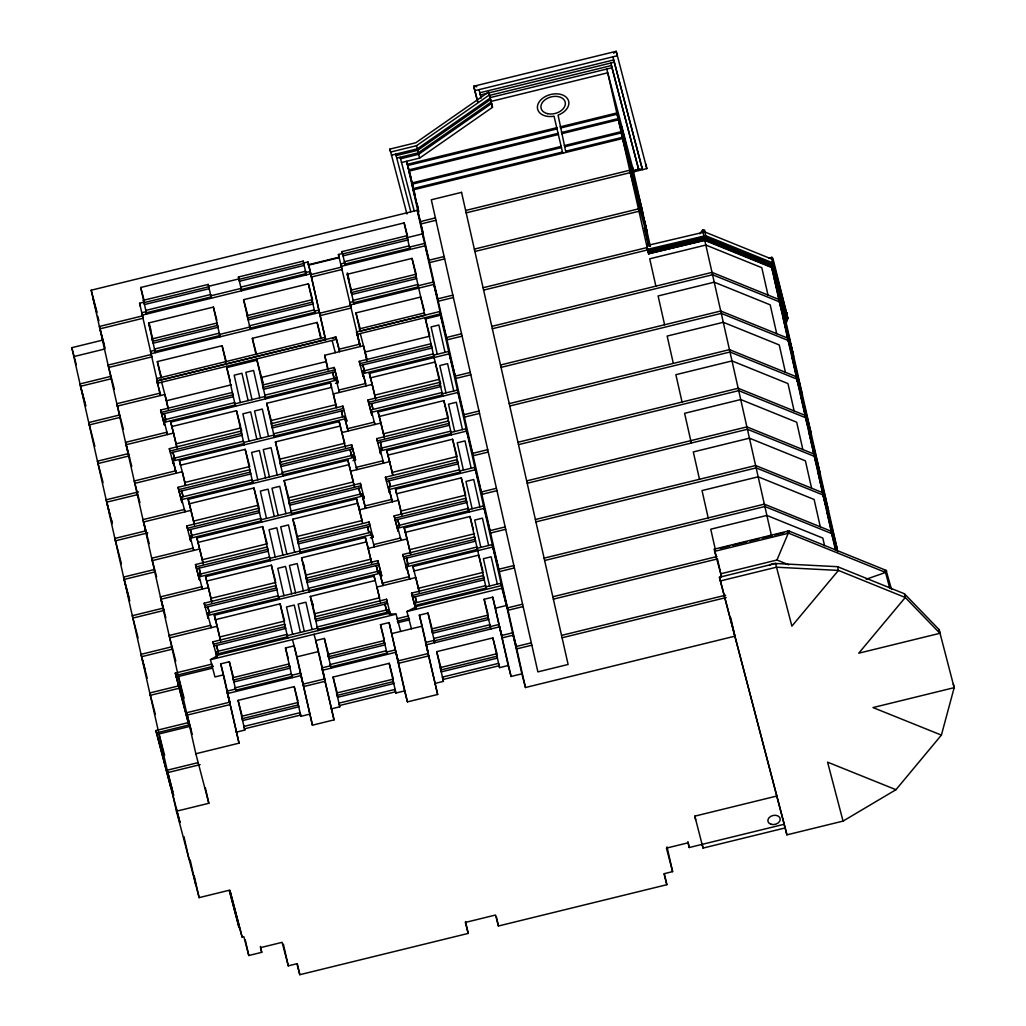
<?xml version="1.0" encoding="UTF-8"?>
<svg xmlns="http://www.w3.org/2000/svg" width="1026" height="1026" viewBox="0 0 1026 1026"><rect width="100%" height="100%" fill="white"/><g stroke="black" fill="none" stroke-linecap="round" stroke-linejoin="round"><path stroke-width="1.5" d="M768.769 258.193L771.847 257.308L772.488 262.759L773.591 263.9L787.865 318.265L787.455 319.779L786.365 319.342L771.744 263.644L704.888 236.57L647.752 250.293L648.342 252.717M889.645 587.885L885.592 572.444L788.648 533.187L714.596 551.347L720.816 573.778L776.951 560.016L789.161 531.109L886.105 570.366L891.543 589.488M866.188 579.241L885.592 572.444L886.105 570.366M786.147 320.599L786.48 322.087L771.667 267.504L704.811 240.43L648.547 253.73L705.183 239.994L772.322 267.35L771.667 267.504L835.485 550.205M535.931 521.888L756.162 467.894L823.019 494.968L837.28 549.333L785.608 320.381L786.698 320.817L786.57 318.586L787.865 318.265L772.95 258.449L771.847 257.308M786.48 322.087L771.706 265.58L704.849 238.507L648.214 252.242M941.393 735.103L872.998 707.568L954.18 687.664L939.072 629.579L904.432 593.772L837.575 566.698L775.566 563.479L719.431 577.253L786.916 834.856L843.051 821.095L895.967 789.699L941.393 735.103L954.18 687.664L953.346 683.944M699.809 233.813L702.63 229.952L704.606 230.055L705.632 235.685L704.144 237.468L702.63 229.952M885.592 572.444L886.682 570.956L884.45 570.943M771.001 264.528L772.488 262.759L705.632 235.685L647.509 249.344L646.675 245.637L704.785 231.966L771.642 259.039L772.758 260.181L773.591 263.9L772.296 264.221L772.629 265.708L786.904 320.061L785.608 320.381M771.667 267.504L771.706 265.58M613.663 53.224L616.203 51.3L646.829 168.597L633.17 171.945M488.671 91.981L415.812 142.742L389.906 149.091L390.573 152.066L416.492 145.705L489.338 94.943L488.671 91.981L492.48 107.32L419.621 158.081L401.487 162.531M391.406 155.195L417.313 148.847L490.159 98.086L490.492 99.56L417.646 150.322L396.049 155.619L395.715 154.131L410.772 211.689M396.716 158.132L418.3 152.836L491.159 102.074L491.492 103.562L418.634 154.323L400.499 158.773L400.166 157.286L414.324 211.42M191.182 730.602L187.117 715.122L230.299 704.541L223.591 674.826L214.96 676.942L210.433 659.705L218.705 654.947L387.11 613.651L396.113 614.176L400.64 631.426M411.439 628.771L406.912 611.534L417.338 606.238L501.547 585.602L440.513 315.2L425.392 318.906L442.834 396.164L442.514 394.907L371.694 412.272L371.155 409.9L441.975 392.535L442.296 393.779L457.416 390.085L464.419 417.12L479.54 413.414M333.065 338.311L335.9 337.003L339.644 351.61L335.9 337.003L156.798 380.915L160.543 395.51L158.722 387.43M440.423 313.533L439.641 311.571L356.522 331.949L360.267 346.544L338.439 254.512L342.556 253.473L342.068 251.601L406.835 235.724L407.335 237.596L422.443 233.89L423.276 237.032L417.236 210.279L91.199 290.217L177.857 674.12M474.705 90.698L617.216 55.763L616.203 51.3L473.704 86.235L477.552 101.51M614.215 62.176L480.348 94.995L479.847 92.763L613.715 59.944L642.186 168.751L632.542 171.111M489.107 95.521L611.419 65.536L638.582 169.316L633.401 170.585L606.738 69.037M490.146 97.611L611.919 67.767M491.133 101.382L607.725 72.795L648.676 254.204M556.977 127.647L407.36 164.327L412.888 185.552M560.132 126.878L616.806 112.975L641.75 208.201M407.63 165.519L557.246 128.84M560.401 128.058L617.075 114.168M558.259 133.29L408.643 169.97L414.979 194.286M561.414 132.521L618.075 118.631L643.02 213.844M408.912 171.162L558.529 134.483M561.671 133.713L618.345 119.811M561.209 146.372L411.593 183.051L416.043 200.006M564.364 145.589L621.025 131.7L645.713 225.733M411.862 184.231L561.479 147.552M564.633 146.782L621.294 132.893L646.983 231.376M562.479 152.015L412.862 188.694L418.929 211.818M565.634 151.245L622.295 137.343M413.132 189.887L622.564 138.536L647.252 232.569M105.075 348.135L99.394 326.46L142.576 315.88L141.742 312.75L146.064 311.686L145.73 310.429L210.51 294.552L211.048 296.924L146.269 312.815L146.603 314.059L140.716 287.485L404.129 222.899L407.527 235.839M420.288 221.603L435.409 217.897M465.637 210.484L629.733 170.252L649.561 245.791M420.827 223.976L435.947 220.269M466.176 212.857L630.259 172.637M208.201 284.42L209.227 288.678L144.461 304.555L143.961 302.67L143.422 300.297L208.201 284.42L211.382 298.181L211.048 296.924M303.196 261.13L306.376 274.891L306.043 273.634L241.277 289.524L241.61 290.768L238.43 277.007L303.196 261.13L303.696 263.002L308.018 261.951L325.768 340.119M308.018 261.951L325.499 339.696L157.081 380.992L158.402 386.007L139.6 303.234L143.922 302.183L143.422 300.297M208.688 286.292L238.917 278.892L238.43 277.007M143.961 302.67L208.74 286.793M307.941 264.836L338.926 257.244M308.839 265.08L339.273 257.641L338.439 254.512M310.698 273.839L142.281 315.123L143.101 318.252L99.92 328.846L103.985 344.326M341.248 266.337L425.136 245.778M310.981 274.596L341.517 267.106M108.641 367.475L151.822 356.881L150.463 351.379L154.785 350.315L154.451 349.058L219.231 333.181L219.769 335.553L154.99 351.443L155.324 352.688L148.616 322.972L213.382 307.095L216.832 320.189M308.39 283.804L315.097 313.52L314.764 312.263L249.998 328.153L250.318 329.397L243.611 299.682L308.39 283.804L312.597 299.81M418.736 288.114L418.403 286.857L353.637 302.734L353.957 303.991L347.25 274.275L412.029 258.398L416.235 274.404M158.479 731.589L71.82 347.673L102.664 340.119M429.009 260.232L444.13 256.526M474.358 249.113L638.441 208.881M444.668 258.898L429.548 262.605L424.597 243.406L409.477 247.112L409.156 245.855L344.377 261.733L344.71 262.989L340.696 263.977L342.081 269.479L311.519 276.969L310.16 271.454L305.363 272.634L305.043 271.377M474.884 251.485L638.98 211.266M73.834 356.586L104.678 349.032M216.922 323.049L217.948 327.307L153.169 343.184L152.143 338.926L216.922 323.049L217.409 324.921M152.682 341.299L217.461 325.422M151.002 353.752L319.419 312.468M151.284 354.509L108.102 365.089L114.335 389.136M319.702 313.225L350.661 305.633L349.84 302.49L353.431 301.618L353.098 300.361L417.864 284.484L418.198 285.741L433.318 282.035L437.73 298.861L452.851 295.155M161.018 377.953L157.337 361.601L222.103 345.724L226.31 361.729M256.025 354.663L252.332 338.311L317.111 322.433L321.318 338.439M412.029 258.398L424.815 315.354L360.036 331.231L355.971 312.904L420.75 297.027L424.187 310.121M110.846 376.362L80.002 383.929L85.62 405.334M111.385 378.748L80.541 386.302L85.748 406.181M483.066 287.742L647.162 247.51L646.675 245.637M453.377 297.527L438.269 301.234L433.844 284.407L350.405 304.863L351.225 308.005L320.24 315.598L318.881 310.083L314.559 311.147L314.238 309.89L249.459 325.768L249.793 327.025L219.564 334.438L219.231 333.181M483.605 290.114L647.701 249.895M648.099 251.768L705.221 238.058L772.629 265.708L771.334 266.016L771.744 263.644M157.337 383.288L336.438 339.375M357.061 334.322L440.18 313.943L439.641 311.571L446.99 339.863L462.098 336.156M160.005 393.138L116.823 403.718L123.453 429.317M339.106 349.225L359.728 344.172L356.522 331.949L358.125 337.041M117.362 406.104L164.865 394.459L168.213 409.31M327.999 370.142L324.639 355.278L363.499 345.762L366.859 360.613M168.264 408.476L166.507 400.73L231.286 384.84M324.639 355.278L326.281 361.55L261.515 377.427L263.259 385.186M366.898 359.78L365.153 352.021L429.92 336.143M119.567 414.991L88.723 422.558L94.867 446.336M89.249 424.931L120.106 417.377M446.451 337.49L461.559 333.783M491.787 326.371L712.018 272.377L778.875 299.451L793.149 353.816M160.62 410.041L164.532 425.264L160.62 410.041L232.299 392.471L232.799 394.343M335.528 383.339L338.118 382.711L334.207 367.488L262.528 385.058L263.028 386.93M360.293 365.602L431.972 348.019L431.484 346.147L359.793 363.717L359.254 361.344L430.946 343.761L431.433 345.647M492.326 328.743L712.557 274.75L779.414 301.824L793.688 356.189M161.159 412.414L232.838 394.843L233.325 396.729L161.646 414.299M334.207 367.488L334.745 369.86L263.066 387.43L263.554 389.316L335.245 371.745M335.656 377.825L336.195 380.21L265.375 397.562L265.708 398.819L256.987 360.19L226.759 367.603L235.48 406.232L235.146 404.975L164.327 422.34L163.788 419.967L234.608 402.602L234.941 403.859L265.17 396.446L264.836 395.19L335.656 377.825L339.401 392.432L338.862 390.047L365.641 383.493L362.435 371.271L433.254 353.906L433.588 355.163L448.695 351.456L455.172 376.119L470.28 372.412M366.179 385.866L362.973 373.644L433.793 356.279L434.113 357.535M336.72 407.758L330.475 382.942L170.701 422.109L176.934 446.926M375.58 398.229L369.347 373.413L449.234 353.829L455.711 378.491L470.819 374.785M171.714 426.572L236.48 410.695L240.635 426.495M172.509 458.596L176.254 473.191L172.509 458.596L243.329 441.231L243.662 442.488L273.891 435.075L273.557 433.818L344.377 416.453L344.916 418.839L274.096 436.191L274.429 437.448L266.709 403.282L331.488 387.405L330.475 382.942M370.348 377.876L435.127 361.986L439.654 379.235L374.875 395.113M170.38 420.865L173.586 433.087L126.083 444.733L131.764 466.394M369.347 373.413L372.22 384.378L333.36 393.907L336.374 407.284M128.288 453.62L97.432 461.187L103.049 482.592M176.228 443.809L241.007 427.932L241.713 431.048M271.941 423.635L271.236 420.519L336.015 404.642M97.97 463.56L128.814 456.006M500.508 365L720.739 311.006L787.596 338.08L802.409 394.818M170.367 452.928L242.046 435.357L241.559 433.472L169.867 451.042L169.341 448.67L241.02 431.1L241.508 432.972M346.301 418.967L346.839 421.34L342.928 406.116L271.249 423.687L271.736 425.559M367.975 399.973L371.887 415.197L367.975 399.973L439.667 382.39L440.154 384.275M501.047 367.372L721.278 313.379L788.135 340.452M368.514 402.346L440.192 384.776L440.693 386.648L369.014 404.231M343.966 410.374L272.275 427.945L271.787 426.059L343.466 408.489L342.928 406.116M173.048 460.969L243.867 443.604L244.201 444.861L236.48 410.695M185.655 485.555L184.949 482.438L249.728 466.561L245.201 449.324L180.435 465.201L179.422 460.738L339.196 421.571L345.429 447.4M384.301 436.858L378.068 412.042L457.955 392.458M245.201 449.324L252.922 483.49L252.588 482.233L181.769 499.598L181.23 497.225L252.05 479.86L252.383 481.117L282.612 473.704L282.278 472.447L353.098 455.082L353.637 457.468L282.817 474.82L283.138 476.077L275.43 441.911L340.209 426.034L339.196 421.571M379.069 416.505L443.848 400.615L447.99 416.428M175.715 470.819L134.265 480.976L139.946 502.65M344.916 418.839L348.122 431.061L347.583 428.676L374.362 422.122L374.9 424.495L371.155 409.9M785.942 321.869L786.583 321.715M134.804 483.361L182.307 471.716L185.321 485.08M342.081 432.536L380.941 423.007L378.068 412.042M138.548 491.877L106.153 499.816L110.167 515.103M280.662 462.264L279.957 459.148L344.736 443.27L340.209 426.034M383.596 433.741L448.362 417.864M137.535 494.635L106.691 502.189L112.309 523.593M463.893 414.748L479.001 411.041M509.229 403.628L729.46 349.635L796.317 376.709L810.591 431.074M178.062 487.299L181.961 502.522L178.062 487.299L249.741 469.728L250.229 471.601M352.97 460.597L355.56 459.969L351.649 444.733L279.97 462.316L280.457 464.188M377.722 442.86L449.414 425.277L448.913 423.405L377.235 440.975L376.696 438.602L448.375 421.019L448.875 422.904M509.768 406.001L729.999 352.008L796.856 379.081L811.13 433.447M178.588 489.671L250.28 472.101L250.767 473.986L179.088 491.557M351.649 444.733L352.187 447.118L280.508 464.688L280.996 466.574L352.675 448.99M443.848 400.615L451.555 434.793L451.222 433.536L380.402 450.901L379.876 448.516L450.696 431.164L451.017 432.408L466.137 428.714L473.14 455.749L488.261 452.043M194.376 524.183L188.143 499.367L347.917 460.199L354.15 486.029M393.022 475.487L386.776 450.67L466.676 431.087M189.143 503.83L253.922 487.953L258.065 503.753M253.922 487.953L261.63 522.119L261.309 520.862L190.49 538.227L189.951 535.854L260.771 518.489L261.104 519.746L291.333 512.333L290.999 511.076L361.819 493.711L362.358 496.097L291.538 513.449L291.859 514.706L284.151 480.54L348.93 464.65L347.917 460.199M387.79 455.134L452.569 439.243L457.083 456.48L392.317 472.37M188.143 499.367L191.016 510.345L143.525 521.99L149.206 543.652M350.802 471.165L389.662 461.636L386.776 450.67M145.718 530.878L114.874 538.445L121.427 563.749M193.67 521.067L258.449 505.19L259.155 508.306M289.383 500.893L288.678 497.777L353.444 481.899L348.93 464.65M115.412 540.817L147.795 532.879M472.614 453.377L487.722 449.67M517.95 442.257L738.181 388.264L805.038 415.338L819.838 472.075M187.809 530.185L259.488 512.615L259.001 510.73L187.309 528.3L186.77 525.928L258.462 508.357L258.95 510.23M363.743 496.212L364.281 498.598L360.37 483.361L288.691 500.945L289.178 502.817M386.443 481.489L458.135 463.906L457.634 462.033L385.956 479.604L385.417 477.231L457.096 459.648L457.596 461.533M518.489 444.63L738.72 390.637L805.577 417.71M361.396 487.619L289.717 505.202L289.229 503.317L360.908 485.747L360.37 483.361M388.585 487.145L392.33 501.752L388.585 487.145L459.404 469.793L459.738 471.037L474.858 467.33L481.861 494.378L496.982 490.672M389.123 489.53L459.943 472.165L460.276 473.422L452.569 439.243M203.097 562.812L196.864 537.996L356.638 498.828L362.537 523.17M465.432 493.673L461.277 477.872L396.511 493.762L395.497 489.299L475.384 469.716M197.864 542.459L262.643 526.582L267.17 543.818L202.391 559.696M262.643 526.582L270.351 560.747L270.03 559.491L199.211 576.856L198.672 574.483L269.492 557.118L269.812 558.375L300.041 550.962L299.72 549.705L370.54 532.34L371.079 534.726L300.259 552.078L300.58 553.335L292.872 519.169L357.638 503.279L356.638 498.828M362.358 496.097L365.564 508.319L365.025 505.933L391.804 499.38M152.246 560.619L199.737 548.974L203.097 563.825M359.51 509.794L398.383 500.265L401.73 515.129M154.439 569.507L123.595 577.074L128.814 596.94M298.104 539.522L297.399 536.406L362.165 520.528L357.638 503.279M401.743 514.116L401.038 510.999L465.804 495.109M154.977 571.892L124.133 579.446L129.751 600.851M481.322 492.005L496.443 488.299M526.671 480.886L746.902 426.893L813.759 453.967L828.559 510.704M195.491 564.557L199.403 579.78L195.491 564.557L267.183 546.986L267.671 548.859M370.412 537.855L373.002 537.226L369.091 521.99L297.412 539.573L297.899 541.446M394.138 515.86L398.05 531.083L394.138 515.86L465.817 498.277L466.317 500.162M527.21 483.259L747.441 429.266L814.298 456.339M196.03 566.929L267.709 549.359L268.209 551.244L196.53 568.814M394.677 518.233L466.355 500.662L466.843 502.535L395.164 520.118M370.117 526.248L298.438 543.831L297.938 541.946L369.629 524.376L369.091 521.99M461.277 477.872L468.997 512.051L468.664 510.794L397.844 528.159L397.306 525.774L468.125 508.421L468.459 509.665L483.567 505.959L490.582 533.007L505.703 529.301M211.818 601.441L205.585 576.625L365.359 537.457L368.475 548.897M410.81 554.309L404.218 527.928L484.105 508.345M206.585 581.088L271.364 565.198L275.507 581.011M271.364 565.198L279.072 599.376L278.739 598.12L207.919 615.485L207.393 613.112L278.213 595.747L278.533 597.004L308.762 589.591L308.441 588.334L379.261 570.969L379.787 573.354L308.967 590.707L309.301 591.964L301.593 557.798L366.359 541.908L365.359 537.457M405.232 532.379L469.998 516.501L473.396 529.429M205.585 576.625L208.458 587.603L160.954 599.248L165.827 617.819M404.218 527.928L407.104 538.894L368.231 548.423L371.592 563.287M163.16 608.136L132.316 615.703L138.074 637.954M211.112 598.325L275.891 582.447M307.172 579.716L306.107 575.035L370.886 559.157L366.359 541.908M409.746 549.628L474.525 533.738M132.854 618.075L163.698 610.508M490.043 530.634L505.164 526.928M535.392 519.515L755.623 465.522L822.48 492.595L836.741 546.961M205.238 607.443L276.93 589.86L276.43 587.988L204.751 605.558L204.212 603.185L275.891 585.602L276.392 587.488M377.812 560.619L381.723 575.855L377.812 560.619L306.12 578.202L306.62 580.075M403.885 558.747L475.564 541.164L475.076 539.291L403.385 556.861L402.859 554.489L474.538 536.906L475.025 538.791M378.35 563.005L306.659 580.575L307.159 582.46L378.838 564.877M406.027 564.403L409.772 579.01L406.027 564.403L476.846 547.05L477.18 548.294L492.288 544.588L498.764 569.263L513.885 565.557M406.565 566.788L477.385 549.423L477.718 550.68M220.539 640.07L214.306 615.254L374.08 576.086L379.607 597.786L314.828 613.663L315.533 616.78M482.874 570.931L478.719 555.13L413.953 571.007L412.939 566.557L492.826 546.973L499.303 571.636L514.411 567.929M215.306 619.717L280.085 603.827L284.6 621.076L219.833 636.954M280.085 603.827L287.793 638.005L287.46 636.748L216.64 654.113L216.101 651.741L286.934 634.376L287.254 635.633L317.483 628.22L317.149 626.963L387.969 609.598L388.508 611.971L317.688 629.336L318.022 630.592L310.314 596.427L375.08 580.536L374.08 576.086M379.787 573.354L383.006 585.577L382.467 583.191L409.233 576.625M169.675 637.877L217.179 626.219L214.306 615.254M171.881 646.765L141.037 654.332L145.051 669.619M419.172 591.374L418.467 588.257L483.246 572.367M172.419 649.137L141.575 656.704L147.193 678.109M544.113 558.144L764.344 504.151L831.201 531.224L836.087 550.205M213.959 646.072L285.651 628.489L285.151 626.617L213.472 644.187L212.933 641.814L284.612 624.231L285.113 626.116M389.906 612.099L390.431 614.484L386.533 599.248L314.841 616.831L315.341 618.704M411.58 593.118L415.479 608.341L411.58 593.118L483.259 575.535L483.746 577.42M544.639 560.517L764.87 506.523L831.727 533.597M412.106 595.49L483.797 577.92L484.285 579.793L412.606 597.376M387.559 603.506L315.88 621.089L315.38 619.204L387.058 601.634L386.533 599.248M469.998 516.501L486.439 589.309L486.106 588.052L415.286 605.417L414.748 603.031L485.567 585.679L485.901 586.923L501.009 583.217L508.024 610.265L523.132 606.558M210.433 659.705L396.113 614.176M406.912 611.534L501.919 588.244L501.547 585.602M156.85 734.488L189.233 726.549L175.292 673.082L211.997 664.091M396.716 618.793L408.617 615.882M260.412 946.395L261.745 952.333L248.792 955.514L243.855 936.7L242.136 937.123L229.786 890.119L199.134 897.635L176.446 811.22L208.829 803.281L195.838 753.751L239.02 743.17L220.718 663.86L229.349 661.744L233.543 677.724M192.272 734.411L186.578 712.749L229.76 702.169L226.887 691.191L235.518 689.074L235.185 687.818L291.333 674.056L292.192 677.686L285.484 647.97L294.129 645.854L312.43 725.177L334.027 719.88L321.882 667.9L330.526 665.784L330.192 664.527L386.327 650.766L386.661 652.023L395.292 649.907L398.178 660.872L428.406 653.459L422.571 627.643M328.871 655.691L324.357 638.454L315.713 640.57L334.027 719.88M324.357 638.454L331.065 668.157L330.731 666.913L386.866 653.152L387.2 654.396L380.492 624.68L389.123 622.564L407.437 701.887L437.653 694.474L425.521 642.494L434.165 640.378L433.665 638.493L489.8 624.731L490.3 626.617L498.931 624.501L501.817 635.466L512.615 632.824L516.206 646.508L531.314 642.815M437.653 694.474L419.352 615.151L427.996 613.035L432.19 629.028M427.996 613.035L434.703 642.751L434.203 640.878L490.338 627.117L490.838 628.989L484.131 599.274L492.762 597.158L511.076 676.467L521.862 673.825L504.433 596.568M175.831 675.467L213.421 666.246M397.254 621.179L409.156 618.255M176.241 677.032L212.177 668.221M397.665 622.744L409.566 619.819M716.404 556.118L714.083 549.205L788.135 531.045L789.161 531.109L787.006 531.943L788.135 531.045L788.648 533.187M720.483 548.256L729.768 545.973M732.859 545.216L746.787 541.805M749.878 541.048L759.163 538.765M762.254 538.009L771.539 535.739M774.63 534.969L783.915 532.699M179.05 685.778L149.758 692.96L155.375 714.352M312.43 725.177L297.001 656.832L318.599 651.536L314.071 634.299M392.009 633.542L422.237 626.129L419.352 615.151M495.648 608.136L506.434 605.481L501.919 588.244M150.296 695.333L179.588 688.151M507.485 607.879L522.593 604.186M552.822 596.773L716.918 556.541M289.512 665.81L289.011 663.925L232.876 677.686L233.377 679.571M328.423 656.768L384.558 643.007L385.045 644.892L328.91 658.654L327.884 654.396L384.019 640.634L384.519 642.52M553.36 599.146L717.456 558.913L721.496 576.83M289.55 666.297L233.415 680.058L233.915 681.944L290.05 668.183L289.011 663.925M291.859 676.442L235.724 690.203L236.057 691.447L229.349 661.744M300.836 675.57L227.426 693.576L230.299 704.541M322.421 670.286L395.831 652.279L398.716 663.258L428.945 655.845M426.059 644.867L499.47 626.873L502.355 637.839L513.141 635.197L516.745 648.894L531.853 645.187M720.265 580.972L776.413 567.211L838.422 570.418L905.265 597.491L939.919 633.298L858.736 653.203L905.265 597.491L904.432 593.772M303.17 684.162L324.767 678.879L318.932 653.049M236.134 732.205L244.778 730.076L238.07 700.373L294.206 686.599L297.976 700.976M331.141 708.902L339.773 706.786L333.065 677.07L389.213 663.309L393.356 679.122M434.78 683.496L443.412 681.379L436.704 651.664L492.852 637.903L496.994 653.703M325.306 681.251L303.709 686.548L300.297 673.197L291.653 675.313L291.333 674.056M176.818 810.219L155.901 730.55L188.284 722.612L175.292 673.082M156.439 732.923L188.822 724.984L188.284 722.612M561.543 635.402L725.638 595.17M298.233 704.439L297.732 702.553L241.597 716.315L242.098 718.2M337.144 695.397L393.279 681.636L393.766 683.521L337.631 697.282L336.605 693.025L392.74 679.263L393.227 681.149M562.081 637.774L726.177 597.542M298.271 704.926L242.136 718.687L242.623 720.573L298.771 706.811L297.732 702.553M300.374 713.942L300.054 712.685L243.906 726.446L244.239 727.703M300.054 712.685L300.58 715.071L244.444 728.832L244.778 730.076M300.58 715.071L300.913 716.315L309.544 714.199M339.773 706.786L339.452 705.542L395.587 691.78L395.921 693.025L404.552 690.908L389.123 622.564M443.412 681.379L442.924 679.507L499.059 665.733L499.559 667.618L508.191 665.502L492.762 597.158M198.031 762.651L167.187 770.218L172.804 791.61M200.121 764.652L167.725 772.591L171.74 787.878M521.862 673.825L525.466 687.523L734.898 636.171L730.717 617.626M695.654 819.864L694.807 816.145L776.862 796.022M261.745 952.333L260.514 947.639L282.112 942.343L288.28 965.851L296.912 963.735L299.797 974.7L468.202 933.416L465.329 922.438L495.558 915.025L498.431 926.003L666.849 884.707L663.963 873.742L672.607 871.625L666.438 848.117L688.023 842.821L689.254 847.527L784.262 824.237L719.431 577.253M694.807 816.145L703.054 848.079L785.095 827.956L784.262 824.237M476.821 86.723L473.704 86.235L477.757 101.689M895.967 789.699L827.584 762.164L843.051 821.095M776.951 560.016L788.84 564.826M156.798 380.915L157.581 382.865M417.236 210.279L421.135 224.232M622.282 129.648L621.859 128.16L622.269 130.315M624.218 138.33L625.039 141.203L624.565 138.946M623.834 136.791L625.462 142.922L624.231 137.51M229.349 890.696L239.122 927.837L229.426 890.568M773.335 272.903L784.031 313.674M837.652 551.975L826.674 510.153L832.843 537.483M704.695 239.969L704.849 238.507M612.894 56.815L642.507 169.649M610.765 63.022L638.736 169.598M622.615 130.93L621.371 126.326L622.602 131.751M649.202 245.817L644.443 227.708L648.56 245.907M647.214 248.01L648.009 251.229M720.816 573.778L721.522 576.458M784.98 826.994L786.916 834.856M489.338 94.943L492.48 107.32M479.027 89.634L481.156 98.086M416.492 145.705L417.313 148.847M417.646 150.322L418.3 152.836M418.634 154.323L419.621 158.081M410.721 176.677L406.668 161.262L525.466 687.523M416.851 203.084L418.069 207.714M421.199 225.374L423.02 232.338M389.906 149.091L406.95 214.011M416.056 276.225L415.556 274.352L350.789 290.23L351.277 292.102M424.777 314.854L424.277 312.968L359.51 328.859L359.998 330.731M425.072 317.65L429.548 334.707M508.191 665.502L511.076 676.467M484.131 599.274L487.004 610.252M487.337 611.496L487.991 614.01M488.158 617.101L487.658 615.228L431.523 628.989L432.01 630.875M496.866 655.729L496.379 653.857L440.244 667.618L440.731 669.491M499.021 665.246L498.521 663.36L442.386 677.122L442.886 679.007M347.327 272.89L349.173 279.944M347.25 274.275L351.456 290.281M355.971 312.904L360.177 328.91M365.846 354.278L366.603 357.151M360.293 333.527L365.153 352.021M364.679 371.822L362.883 364.961L364.486 372.092M395.497 489.299L401.038 510.999M373.041 409.079L371.604 403.59L372.887 409.297M436.704 651.664L441.231 668.914M359.254 361.344L363.166 376.568L362.627 374.195M382.121 449.08L380.313 442.219L381.928 449.35M412.939 566.557L418.467 588.257M390.483 486.337L389.034 480.848L390.329 486.555M379.876 448.516L383.621 463.124L383.083 460.751L356.304 467.305L356.843 469.69L353.098 455.082M376.696 438.602L380.608 453.825L380.069 451.453M399.55 526.338L397.755 519.477L399.05 525.184M385.417 477.231L389.329 492.454L388.79 490.082M407.912 563.595L406.476 558.106L408.091 565.236M397.306 525.774L401.051 540.381L400.512 538.009L373.746 544.562L374.285 546.948L370.54 532.34M416.633 602.224L415.197 596.734L416.479 602.442M402.859 554.489L406.771 569.712L406.232 567.34M414.748 603.031L416.081 608.456M332.116 340.44L335.322 352.662M334.745 369.86L338.118 382.711M325.447 339.208L324.96 337.323L156.542 378.607L157.042 380.492M344.377 416.453L347.583 428.676M334.45 379.235L332.655 372.374L334.258 379.505M352.187 447.118L355.56 459.969M305.838 272.518L305.517 271.262L240.738 287.139L241.072 288.396L210.843 295.809L210.51 294.552M342.812 416.492L341.376 411.003L342.658 416.71M312.417 301.631L311.917 299.759L247.151 315.636L247.638 317.521M361.819 493.711L365.025 505.933M351.892 456.493L350.084 449.632L351.7 456.762M360.254 493.75L358.805 488.261L360.421 495.391M379.261 570.969L382.467 583.191M368.962 532.379L367.526 526.889L368.821 532.597M378.043 572.367L376.247 565.518L377.863 572.649M387.969 609.598L389.008 613.535M386.764 610.996L384.968 604.147L386.571 611.278M358.266 504.638L360.126 511.679M404.552 690.908L407.437 701.887M380.492 624.68L383.365 635.658M383.698 636.915L384.352 639.416M395.382 690.652L395.048 689.395L338.913 703.156L339.247 704.413M243.611 299.682L247.817 315.7M252.332 338.311L256.538 354.329M256.654 358.946L262.964 382.557M266.709 403.282L271.236 420.519M275.43 441.911L279.957 459.148M284.151 480.54L288.678 497.777M294.231 523.337L295.719 528.98M292.872 519.169L297.399 536.406M327.884 654.396L328.371 656.281M303.324 563.377L304.44 567.609M333.065 677.07L337.221 692.883M301.593 557.798L306.107 575.035M336.605 693.025L337.092 694.91M311.301 599.184L313.161 606.238L312.455 603.108M310.314 596.427L314.828 613.663M219.769 335.553L220.09 336.81L213.382 307.095M226.425 366.346L229.273 377.209M229.632 378.568L230.299 381.082M292.474 639.596L297.001 656.832M285.484 647.97L288.37 658.948M140.716 287.485L144.115 300.413M149.398 324.28L150.899 330.026M148.616 322.972L152.81 338.99M152.143 338.926L152.643 340.812M157.337 361.601L161.531 377.619M161.659 382.236L166.507 400.73M139.6 303.234L140.421 306.376M179.422 460.738L184.949 482.438M165.673 419.147L164.237 413.658L165.853 420.801M196.864 537.996L199.377 547.602M174.753 459.148L172.958 452.286L174.574 459.417M238.07 700.373L242.213 716.174M163.788 419.967L167.533 434.562L166.994 432.19L125.544 442.347L129.609 457.827M183.115 496.404L181.679 490.915L182.961 496.622M169.341 448.67L173.253 463.893L172.714 461.52M192.195 536.406L190.4 529.544L192.003 536.675M181.23 497.225L184.975 511.82L184.436 509.447L142.986 519.605L147.051 535.085M200.557 573.662L199.121 568.173L200.724 575.304M189.951 535.854L193.696 550.449L193.157 548.076L151.707 558.234L156.58 576.804M186.77 525.928L190.682 541.151L190.143 538.778M209.637 613.663L207.829 606.802L209.124 612.509M198.672 574.483L202.417 589.078L201.878 586.705L160.428 596.863L164.481 612.342M217.999 650.92L216.55 645.431L218.166 652.562M207.393 613.112L211.138 627.707L210.599 625.334L169.136 635.492L175.767 661.09M220.718 663.86L223.232 673.454M204.212 603.185L208.124 618.409L207.585 616.036M216.101 651.741L217.14 655.678M212.933 641.814L216.845 657.038L216.306 654.665M91.199 290.217L96.893 311.878M93.212 299.13L96.867 313.058M97.688 316.149L98.906 320.792M184.09 698.167L178.396 676.493L195.838 753.751M230.055 890.773L242.136 937.123M71.82 347.673L76.27 364.653M110.975 518.156L112.18 522.747M164.622 755.367L159.004 733.962L176.446 811.22M172.548 790.931L173.753 795.522M155.901 730.55L170.893 787.994M177.549 813.041L179.037 818.684M176.241 808.36L179.948 822.467L179.409 820.095M622.397 129.969L623 132.469M622.897 131.905L623.423 134.162M623.936 137.356L622.885 133.059M623.423 134.034L623.949 136.202M623.846 135.881L624.449 138.266M622.384 130.995L623 133.38M939.072 629.579L939.919 633.298M786.365 319.342L786.698 320.817M784.428 315.187L784.993 317.662M791.508 347.545L774.361 278.379L780.529 305.722M800.229 386.174L782.735 315.521L789.25 344.351M808.937 424.802L791.79 355.637L797.959 382.98M817.658 463.431L800.511 394.266L806.68 421.609M826.379 502.06L809.232 432.895L815.401 460.225M835.1 540.689L817.953 471.524L824.122 498.854M771.988 265.862L772.322 267.35M837.575 566.698L838.422 570.418L791.88 626.129L775.566 563.479M767.987 295.039L761.805 267.696L705.85 245.047L649.715 258.808L655.883 286.139M776.695 333.668L770.193 304.837L714.237 282.188L658.102 295.95L664.604 324.767M785.416 372.297L779.247 344.954L723.292 322.292L667.157 336.066L673.325 363.396M794.137 410.926L787.968 383.583L732.013 360.921L675.877 374.695L682.046 402.025M802.858 449.555L796.689 422.212L740.734 399.55L684.598 413.311L691.306 443.027M811.579 488.184L805.41 460.841L749.455 438.179L693.307 451.94L699.488 479.283M820.3 526.813L814.131 499.47L758.163 476.808L702.028 490.569L708.197 517.912M824.558 545.691L822.852 538.099L766.884 515.437L710.749 529.198L715.212 548.948M704.888 236.57L704.477 238.955L703.9 236.519M704.349 238.481L771.693 536.701M645.816 164.134L646.829 168.597M641.686 166.52L642.186 168.751M638.082 167.084L638.582 169.316M632.414 166.828L650.381 246.458M624.847 140.883L629.31 160.62M624.513 139.587L628.976 159.376M565.903 152.425L558.08 115.117A16.031 10.978 -14.7 0 0 564.608 95.982A16.031 10.978 -14.7 0 0 538.509 103.023A16.031 10.978 -14.7 0 0 554.04 116.207L562.748 153.207M702.207 844.347L703.054 848.079M687.92 841.577L689.254 847.527M667.028 846.899L672.607 871.625M664.399 873.895L666.849 884.707M422.443 233.89L442.565 323.036M445.027 352.354L438.859 325.011L431.087 326.922L437.256 354.252M453.748 390.983L447.58 363.64L439.795 365.551L445.977 392.881M462.47 429.612L456.288 402.269L448.516 404.18L454.685 431.51M471.178 468.241L465.009 440.898L457.237 442.809L463.406 470.139M479.899 506.87L473.73 479.527L465.958 481.438L472.127 508.768M488.62 545.499L482.451 518.156L474.679 520.067L480.848 547.397M497.341 584.127L491.172 556.785L483.4 558.695L489.569 586.026M440 380.787L440.705 383.904M404.129 222.899L407.489 237.763M406.835 235.724L410.015 249.485L409.682 248.228L344.916 264.105L345.249 265.362L342.068 251.601M468.138 507.755L468.818 510.73M492.852 637.903L499.559 667.618M496.34 916.731L498.431 926.003M372.22 384.378L375.58 399.242M380.941 423.007L384.301 437.871M389.662 461.636L392.676 475.012M407.104 538.894L410.451 553.758M419.172 592.387L415.825 577.523L376.952 587.052L380.313 601.916M362.435 371.271L362.973 373.644M465.522 921.528L468.202 933.416M372.464 534.841L373.002 537.226M326.281 361.55L327.679 367.757M353.803 483.451L354.509 486.58M370.886 559.157L371.592 562.274M317.111 322.433L320.805 338.772M389.213 663.309L395.921 693.025M259.77 397.767L253.602 370.437L245.83 372.335L251.998 399.678M268.491 436.396L262.323 409.066L254.551 410.964L260.719 438.307M277.212 475.025L271.044 447.682L263.272 449.593L269.44 476.936M285.933 513.654L279.752 486.311L271.98 488.222L278.161 515.565M294.642 552.283L288.473 524.94L280.701 526.851L286.87 554.194M303.363 590.912L297.194 563.569L289.422 565.48L295.591 592.81M312.084 629.541L305.915 602.198L298.143 604.109L304.312 631.439M248.112 400.627L241.944 373.284L234.172 375.195L240.34 402.538M256.833 439.256L250.665 411.913L242.893 413.824L249.061 441.167M265.554 477.885L259.386 450.542L251.601 452.453L257.782 479.783M274.275 516.514L268.094 489.171L260.322 491.082L266.491 518.412M282.984 555.143L276.815 527.8L269.043 529.711L275.212 557.041M291.705 593.772L285.536 566.429L277.764 568.34L283.933 595.67M300.426 632.401L294.257 605.058L286.485 606.969L292.654 634.299M222.103 345.724L225.797 362.075M294.206 686.599L300.913 716.315M297.348 963.889L299.797 974.7M173.586 433.087L176.934 447.939M191.016 510.345L194.376 525.197M208.458 587.603L211.818 602.454M217.179 626.219L220.539 641.083M230.645 706.08L239.02 743.17M283.394 944.215L288.28 965.851M245.304 940.06L248.792 955.514M205.341 787.827L208.829 803.281M194.247 875.999L199.134 897.635M190.143 859.839L195.838 885.092M183.936 836.6L188.964 858.89M769.41 565.441A6.284 4.579 -12.7 0 1 776.874 563.8M787.301 313.148L786.609 316.059L787.301 313.148M461.546 192.362L431.318 199.775L537.88 671.889L568.109 664.476L461.546 192.362M303.734 263.502L238.968 279.38L239.456 281.265L304.235 265.388L303.734 263.502M407.373 238.096L342.607 253.973L343.094 255.859L407.873 239.981L407.373 238.096M312.455 302.131L247.689 318.009L248.177 319.894L312.956 304.017L312.455 302.131M416.094 276.725L351.328 292.602L351.815 294.488L416.594 278.61L416.094 276.725M488.196 617.601L432.061 631.362L432.549 633.247L488.684 619.486L488.196 617.601M496.917 656.23L440.782 669.991L441.27 671.876L497.405 658.115L496.917 656.23M771.065 824.288A6.284 4.579 -12.7 0 0 780.247 819.171A6.284 4.579 -12.7 0 0 770.808 816.311A6.284 4.579 -12.7 0 0 771.065 824.288M547.64 113.668A12.44 8.516 -14.7 0 0 565.352 103.036A12.44 8.516 -14.7 0 0 546.435 98.842A12.44 8.516 -14.7 0 0 547.64 113.668"/></g></svg>
